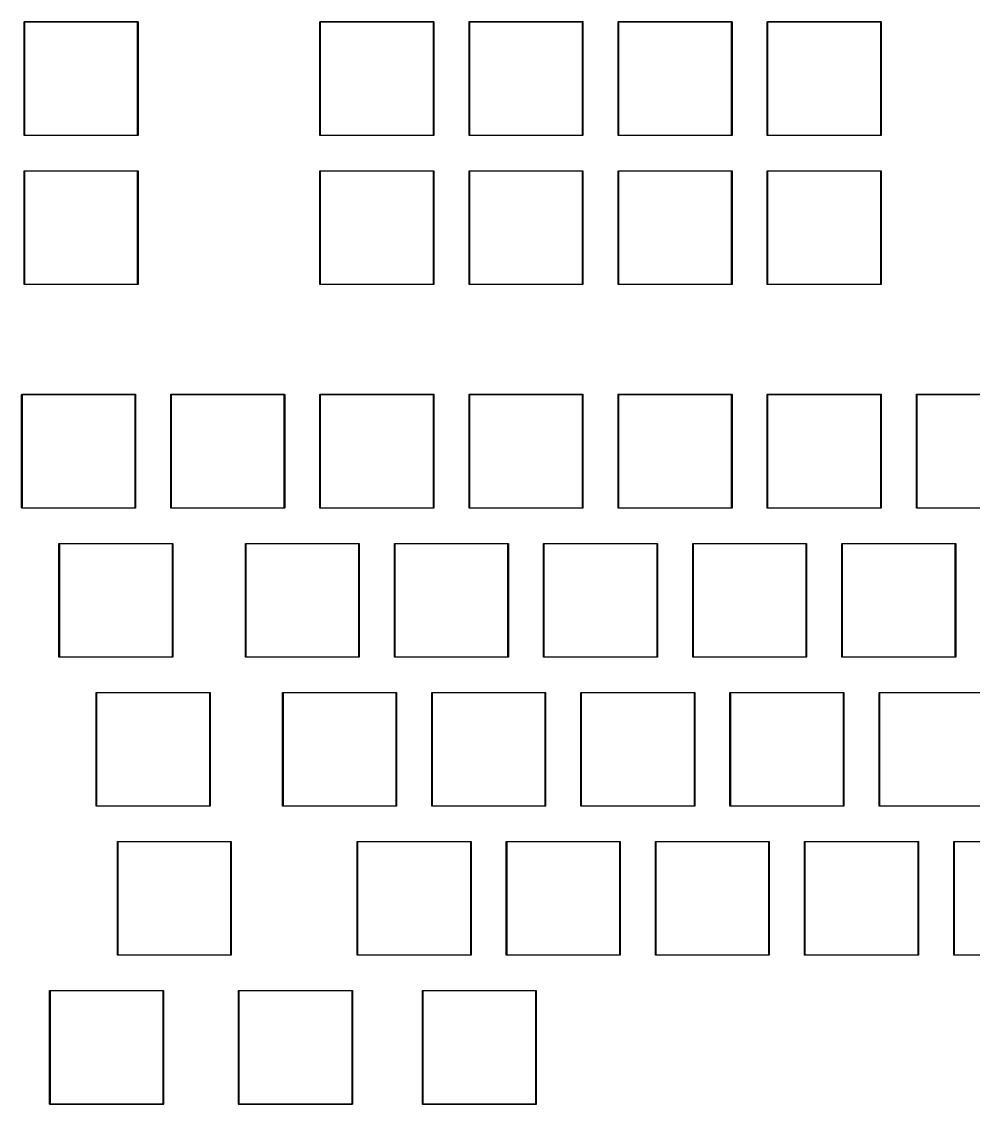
# Model space of a CAD drawing. Header units: millimetres. Extents: x 22 to 427, y -163 to -15.
# Drawn here: x 21.8 to 143.4, y -162.6 to -24.2 of the extents above; entities that cross this region are included whole.
import ezdxf

# ---------------------------------------------------------------- set-up
doc = ezdxf.new("R2010")
doc.units = ezdxf.units.MM
doc.layers.add('F.Courtyard', color=6, linetype='CONTINUOUS', true_color=0xff26e2)

msp = doc.modelspace()

# ---------------------------------------------------------------- linework, layer by layer
at = {"layer": 'F.Courtyard', "linetype": 'CONTINUOUS'}
for p, q in [((22.131875, -24.206875), (22.133778, -24.197308)), ((22.131875, -38.706875), (22.131875, -24.206875)), ((22.133778, -24.197308), (22.147308, -24.183778)), ((22.147308, -24.183778), (22.156875, -24.181875)), ((22.156875, -24.181875), (36.656875, -24.181875)), ((22.181875, -24.231875), (22.181875, -38.681875)), ((36.631875, -24.231875), (22.181875, -24.231875)), ((36.631875, -38.681875), (36.631875, -24.231875)), ((36.656875, -24.181875), (36.666442, -24.183778)), ((36.666442, -24.183778), (36.679972, -24.197308)), ((36.679972, -24.197308), (36.681875, -24.206875)), ((36.681875, -24.206875), (36.681875, -38.706875)), ((59.914375, -24.206875), (59.916278, -24.197308)), ((59.914375, -38.706875), (59.914375, -24.206875)), ((59.916278, -24.197308), (59.929808, -24.183778)), ((59.929808, -24.183778), (59.939375, -24.181875)), ((59.939375, -24.181875), (74.439375, -24.181875)), ((59.964375, -24.231875), (59.964375, -38.681875)), ((74.414375, -24.231875), (59.964375, -24.231875)), ((74.414375, -38.681875), (74.414375, -24.231875)), ((74.439375, -24.181875), (74.448942, -24.183778)), ((74.448942, -24.183778), (74.462472, -24.197308)), ((74.462472, -24.197308), (74.464375, -24.206875)), ((74.464375, -24.206875), (74.464375, -38.706875)), ((78.964375, -24.206875), (78.966278, -24.197308)), ((78.964375, -38.706875), (78.964375, -24.206875)), ((78.966278, -24.197308), (78.979808, -24.183778)), ((78.979808, -24.183778), (78.989375, -24.181875)), ((78.989375, -24.181875), (93.489375, -24.181875)), ((79.014375, -24.231875), (79.014375, -38.681875)), ((93.464375, -24.231875), (79.014375, -24.231875)), ((93.464375, -38.681875), (93.464375, -24.231875)), ((93.489375, -24.181875), (93.498942, -24.183778)), ((93.498942, -24.183778), (93.512472, -24.197308)), ((93.512472, -24.197308), (93.514375, -24.206875)), ((93.514375, -24.206875), (93.514375, -38.706875)), ((98.014375, -24.206875), (98.016278, -24.197308)), ((98.014375, -38.706875), (98.014375, -24.206875)), ((98.016278, -24.197308), (98.029808, -24.183778)), ((98.029808, -24.183778), (98.039375, -24.181875)), ((98.039375, -24.181875), (112.539375, -24.181875)), ((98.064375, -24.231875), (98.064375, -38.681875)), ((112.514375, -24.231875), (98.064375, -24.231875)), ((112.514375, -38.681875), (112.514375, -24.231875)), ((112.539375, -24.181875), (112.548942, -24.183778)), ((112.548942, -24.183778), (112.562472, -24.197308)), ((112.562472, -24.197308), (112.564375, -24.206875)), ((112.564375, -24.206875), (112.564375, -38.706875)), ((117.064375, -24.206875), (117.066278, -24.197308)), ((117.064375, -38.706875), (117.064375, -24.206875)), ((117.066278, -24.197308), (117.079808, -24.183778)), ((117.079808, -24.183778), (117.089375, -24.181875)), ((117.089375, -24.181875), (131.589375, -24.181875)), ((117.114375, -24.231875), (117.114375, -38.681875)), ((131.564375, -24.231875), (117.114375, -24.231875)), ((131.564375, -38.681875), (131.564375, -24.231875)), ((131.589375, -24.181875), (131.598942, -24.183778)), ((131.598942, -24.183778), (131.612472, -24.197308)), ((131.612472, -24.197308), (131.614375, -24.206875)), ((131.614375, -24.206875), (131.614375, -38.706875)), ((22.133778, -38.716442), (22.131875, -38.706875)), ((22.147308, -38.729972), (22.133778, -38.716442)), ((22.156875, -38.731875), (22.147308, -38.729972)), ((36.656875, -38.731875), (22.156875, -38.731875)), ((22.181875, -38.681875), (36.631875, -38.681875)), ((36.666442, -38.729972), (36.656875, -38.731875)), ((36.679972, -38.716442), (36.666442, -38.729972)), ((36.681875, -38.706875), (36.679972, -38.716442)), ((59.916278, -38.716442), (59.914375, -38.706875)), ((59.929808, -38.729972), (59.916278, -38.716442)), ((59.939375, -38.731875), (59.929808, -38.729972)), ((74.439375, -38.731875), (59.939375, -38.731875)), ((59.964375, -38.681875), (74.414375, -38.681875)), ((74.448942, -38.729972), (74.439375, -38.731875)), ((74.462472, -38.716442), (74.448942, -38.729972)), ((74.464375, -38.706875), (74.462472, -38.716442)), ((78.966278, -38.716442), (78.964375, -38.706875)), ((78.979808, -38.729972), (78.966278, -38.716442)), ((78.989375, -38.731875), (78.979808, -38.729972)), ((93.489375, -38.731875), (78.989375, -38.731875)), ((79.014375, -38.681875), (93.464375, -38.681875)), ((93.498942, -38.729972), (93.489375, -38.731875)), ((93.512472, -38.716442), (93.498942, -38.729972)), ((93.514375, -38.706875), (93.512472, -38.716442)), ((98.016278, -38.716442), (98.014375, -38.706875)), ((98.029808, -38.729972), (98.016278, -38.716442)), ((98.039375, -38.731875), (98.029808, -38.729972)), ((112.539375, -38.731875), (98.039375, -38.731875)), ((98.064375, -38.681875), (112.514375, -38.681875)), ((112.548942, -38.729972), (112.539375, -38.731875)), ((112.562472, -38.716442), (112.548942, -38.729972)), ((112.564375, -38.706875), (112.562472, -38.716442)), ((117.066278, -38.716442), (117.064375, -38.706875)), ((117.079808, -38.729972), (117.066278, -38.716442)), ((117.089375, -38.731875), (117.079808, -38.729972)), ((131.589375, -38.731875), (117.089375, -38.731875)), ((117.114375, -38.681875), (131.564375, -38.681875)), ((131.598942, -38.729972), (131.589375, -38.731875)), ((131.612472, -38.716442), (131.598942, -38.729972)), ((131.614375, -38.706875), (131.612472, -38.716442)), ((22.131875, -43.256875), (22.133778, -43.247308)), ((22.131875, -57.756875), (22.131875, -43.256875)), ((22.133778, -43.247308), (22.147308, -43.233778)), ((22.147308, -43.233778), (22.156875, -43.231875)), ((22.156875, -43.231875), (36.656875, -43.231875)), ((22.181875, -43.281875), (22.181875, -57.731875)), ((36.631875, -43.281875), (22.181875, -43.281875)), ((36.631875, -57.731875), (36.631875, -43.281875)), ((36.656875, -43.231875), (36.666442, -43.233778)), ((36.666442, -43.233778), (36.679972, -43.247308)), ((36.679972, -43.247308), (36.681875, -43.256875)), ((36.681875, -43.256875), (36.681875, -57.756875)), ((59.914375, -43.256875), (59.916278, -43.247308)), ((59.914375, -57.756875), (59.914375, -43.256875)), ((59.916278, -43.247308), (59.929808, -43.233778)), ((59.929808, -43.233778), (59.939375, -43.231875)), ((59.939375, -43.231875), (74.439375, -43.231875)), ((59.964375, -43.281875), (59.964375, -57.731875)), ((74.414375, -43.281875), (59.964375, -43.281875)), ((74.414375, -57.731875), (74.414375, -43.281875)), ((74.439375, -43.231875), (74.448942, -43.233778)), ((74.448942, -43.233778), (74.462472, -43.247308)), ((74.462472, -43.247308), (74.464375, -43.256875)), ((74.464375, -43.256875), (74.464375, -57.756875)), ((78.964375, -43.256875), (78.966278, -43.247308)), ((78.964375, -57.756875), (78.964375, -43.256875)), ((78.966278, -43.247308), (78.979808, -43.233778)), ((78.979808, -43.233778), (78.989375, -43.231875)), ((78.989375, -43.231875), (93.489375, -43.231875)), ((79.014375, -43.281875), (79.014375, -57.731875)), ((93.464375, -43.281875), (79.014375, -43.281875)), ((93.464375, -57.731875), (93.464375, -43.281875)), ((93.489375, -43.231875), (93.498942, -43.233778)), ((93.498942, -43.233778), (93.512472, -43.247308)), ((93.512472, -43.247308), (93.514375, -43.256875)), ((93.514375, -43.256875), (93.514375, -57.756875)), ((98.014375, -43.256875), (98.016278, -43.247308)), ((98.014375, -57.756875), (98.014375, -43.256875)), ((98.016278, -43.247308), (98.029808, -43.233778)), ((98.029808, -43.233778), (98.039375, -43.231875)), ((98.039375, -43.231875), (112.539375, -43.231875)), ((98.064375, -43.281875), (98.064375, -57.731875)), ((112.514375, -43.281875), (98.064375, -43.281875)), ((112.514375, -57.731875), (112.514375, -43.281875)), ((112.539375, -43.231875), (112.548942, -43.233778)), ((112.548942, -43.233778), (112.562472, -43.247308)), ((112.562472, -43.247308), (112.564375, -43.256875)), ((112.564375, -43.256875), (112.564375, -57.756875)), ((117.064375, -43.256875), (117.066278, -43.247308)), ((117.064375, -57.756875), (117.064375, -43.256875)), ((117.066278, -43.247308), (117.079808, -43.233778)), ((117.079808, -43.233778), (117.089375, -43.231875)), ((117.089375, -43.231875), (131.589375, -43.231875)), ((117.114375, -43.281875), (117.114375, -57.731875)), ((131.564375, -43.281875), (117.114375, -43.281875)), ((131.564375, -57.731875), (131.564375, -43.281875)), ((131.589375, -43.231875), (131.598942, -43.233778)), ((131.598942, -43.233778), (131.612472, -43.247308)), ((131.612472, -43.247308), (131.614375, -43.256875)), ((131.614375, -43.256875), (131.614375, -57.756875)), ((22.133778, -57.766442), (22.131875, -57.756875)), ((22.147308, -57.779972), (22.133778, -57.766442)), ((22.156875, -57.781875), (22.147308, -57.779972)), ((36.656875, -57.781875), (22.156875, -57.781875)), ((22.181875, -57.731875), (36.631875, -57.731875)), ((36.666442, -57.779972), (36.656875, -57.781875)), ((36.679972, -57.766442), (36.666442, -57.779972)), ((36.681875, -57.756875), (36.679972, -57.766442)), ((59.916278, -57.766442), (59.914375, -57.756875)), ((59.929808, -57.779972), (59.916278, -57.766442)), ((59.939375, -57.781875), (59.929808, -57.779972)), ((74.439375, -57.781875), (59.939375, -57.781875)), ((59.964375, -57.731875), (74.414375, -57.731875)), ((74.448942, -57.779972), (74.439375, -57.781875)), ((74.462472, -57.766442), (74.448942, -57.779972)), ((74.464375, -57.756875), (74.462472, -57.766442)), ((78.966278, -57.766442), (78.964375, -57.756875)), ((78.979808, -57.779972), (78.966278, -57.766442)), ((78.989375, -57.781875), (78.979808, -57.779972)), ((93.489375, -57.781875), (78.989375, -57.781875)), ((79.014375, -57.731875), (93.464375, -57.731875)), ((93.498942, -57.779972), (93.489375, -57.781875)), ((93.512472, -57.766442), (93.498942, -57.779972)), ((93.514375, -57.756875), (93.512472, -57.766442)), ((98.016278, -57.766442), (98.014375, -57.756875)), ((98.029808, -57.779972), (98.016278, -57.766442)), ((98.039375, -57.781875), (98.029808, -57.779972)), ((112.539375, -57.781875), (98.039375, -57.781875)), ((98.064375, -57.731875), (112.514375, -57.731875)), ((112.548942, -57.779972), (112.539375, -57.781875)), ((112.562472, -57.766442), (112.548942, -57.779972)), ((112.564375, -57.756875), (112.562472, -57.766442)), ((117.066278, -57.766442), (117.064375, -57.756875)), ((117.079808, -57.779972), (117.066278, -57.766442)), ((117.089375, -57.781875), (117.079808, -57.779972)), ((131.589375, -57.781875), (117.089375, -57.781875)), ((117.114375, -57.731875), (131.564375, -57.731875)), ((131.598942, -57.779972), (131.589375, -57.781875)), ((131.612472, -57.766442), (131.598942, -57.779972)), ((131.614375, -57.756875), (131.612472, -57.766442)), ((21.814375, -71.831875), (21.816278, -71.822308)), ((21.814375, -86.331875), (21.814375, -71.831875)), ((21.816278, -71.822308), (21.829808, -71.808778)), ((21.829808, -71.808778), (21.839375, -71.806875)), ((21.839375, -71.806875), (36.339375, -71.806875)), ((21.864375, -71.856875), (21.864375, -86.306875)), ((36.314375, -71.856875), (21.864375, -71.856875)), ((36.314375, -86.306875), (36.314375, -71.856875)), ((36.339375, -71.806875), (36.348942, -71.808778)), ((36.348942, -71.808778), (36.362472, -71.822308)), ((36.362472, -71.822308), (36.364375, -71.831875)), ((36.364375, -71.831875), (36.364375, -86.331875)), ((40.864375, -71.831875), (40.866278, -71.822308)), ((40.864375, -86.331875), (40.864375, -71.831875)), ((40.866278, -71.822308), (40.879808, -71.808778)), ((40.879808, -71.808778), (40.889375, -71.806875)), ((40.889375, -71.806875), (55.389375, -71.806875)), ((40.914375, -71.856875), (40.914375, -86.306875)), ((55.364375, -71.856875), (40.914375, -71.856875)), ((55.364375, -86.306875), (55.364375, -71.856875)), ((55.389375, -71.806875), (55.398942, -71.808778)), ((55.398942, -71.808778), (55.412472, -71.822308)), ((55.412472, -71.822308), (55.414375, -71.831875)), ((55.414375, -71.831875), (55.414375, -86.331875)), ((59.914375, -71.831875), (59.916278, -71.822308)), ((59.914375, -86.331875), (59.914375, -71.831875)), ((59.916278, -71.822308), (59.929808, -71.808778)), ((59.929808, -71.808778), (59.939375, -71.806875)), ((59.939375, -71.806875), (74.439375, -71.806875)), ((59.964375, -71.856875), (59.964375, -86.306875)), ((74.414375, -71.856875), (59.964375, -71.856875)), ((74.414375, -86.306875), (74.414375, -71.856875)), ((74.439375, -71.806875), (74.448942, -71.808778)), ((74.448942, -71.808778), (74.462472, -71.822308)), ((74.462472, -71.822308), (74.464375, -71.831875)), ((74.464375, -71.831875), (74.464375, -86.331875)), ((78.964375, -71.831875), (78.966278, -71.822308)), ((78.964375, -86.331875), (78.964375, -71.831875)), ((78.966278, -71.822308), (78.979808, -71.808778)), ((78.979808, -71.808778), (78.989375, -71.806875)), ((78.989375, -71.806875), (93.489375, -71.806875)), ((79.014375, -71.856875), (79.014375, -86.306875)), ((93.464375, -71.856875), (79.014375, -71.856875)), ((93.464375, -86.306875), (93.464375, -71.856875)), ((93.489375, -71.806875), (93.498942, -71.808778)), ((93.498942, -71.808778), (93.512472, -71.822308)), ((93.512472, -71.822308), (93.514375, -71.831875)), ((93.514375, -71.831875), (93.514375, -86.331875)), ((98.014375, -71.831875), (98.016278, -71.822308)), ((98.014375, -86.331875), (98.014375, -71.831875)), ((98.016278, -71.822308), (98.029808, -71.808778)), ((98.029808, -71.808778), (98.039375, -71.806875)), ((98.039375, -71.806875), (112.539375, -71.806875)), ((98.064375, -71.856875), (98.064375, -86.306875)), ((112.514375, -71.856875), (98.064375, -71.856875)), ((112.514375, -86.306875), (112.514375, -71.856875)), ((112.539375, -71.806875), (112.548942, -71.808778)), ((112.548942, -71.808778), (112.562472, -71.822308)), ((112.562472, -71.822308), (112.564375, -71.831875)), ((112.564375, -71.831875), (112.564375, -86.331875)), ((117.064375, -71.831875), (117.066278, -71.822308)), ((117.064375, -86.331875), (117.064375, -71.831875)), ((117.066278, -71.822308), (117.079808, -71.808778)), ((117.079808, -71.808778), (117.089375, -71.806875)), ((117.089375, -71.806875), (131.589375, -71.806875)), ((117.114375, -71.856875), (117.114375, -86.306875)), ((131.564375, -71.856875), (117.114375, -71.856875)), ((131.564375, -86.306875), (131.564375, -71.856875)), ((131.589375, -71.806875), (131.598942, -71.808778)), ((131.598942, -71.808778), (131.612472, -71.822308)), ((131.612472, -71.822308), (131.614375, -71.831875)), ((131.614375, -71.831875), (131.614375, -86.331875)), ((136.114375, -71.831875), (136.116278, -71.822308)), ((136.114375, -86.331875), (136.114375, -71.831875)), ((136.116278, -71.822308), (136.129808, -71.808778)), ((136.129808, -71.808778), (136.139375, -71.806875)), ((136.139375, -71.806875), (150.639375, -71.806875)), ((136.164375, -71.856875), (136.164375, -86.306875)), ((150.614375, -71.856875), (136.164375, -71.856875)), ((21.816278, -86.341442), (21.814375, -86.331875)), ((21.829808, -86.354972), (21.816278, -86.341442)), ((21.839375, -86.356875), (21.829808, -86.354972)), ((36.339375, -86.356875), (21.839375, -86.356875)), ((21.864375, -86.306875), (36.314375, -86.306875)), ((36.348942, -86.354972), (36.339375, -86.356875)), ((36.362472, -86.341442), (36.348942, -86.354972)), ((36.364375, -86.331875), (36.362472, -86.341442)), ((40.866278, -86.341442), (40.864375, -86.331875)), ((40.879808, -86.354972), (40.866278, -86.341442)), ((40.889375, -86.356875), (40.879808, -86.354972)), ((55.389375, -86.356875), (40.889375, -86.356875)), ((40.914375, -86.306875), (55.364375, -86.306875)), ((55.398942, -86.354972), (55.389375, -86.356875)), ((55.412472, -86.341442), (55.398942, -86.354972)), ((55.414375, -86.331875), (55.412472, -86.341442)), ((59.916278, -86.341442), (59.914375, -86.331875)), ((59.929808, -86.354972), (59.916278, -86.341442)), ((59.939375, -86.356875), (59.929808, -86.354972)), ((74.439375, -86.356875), (59.939375, -86.356875)), ((59.964375, -86.306875), (74.414375, -86.306875)), ((74.448942, -86.354972), (74.439375, -86.356875)), ((74.462472, -86.341442), (74.448942, -86.354972)), ((74.464375, -86.331875), (74.462472, -86.341442)), ((78.966278, -86.341442), (78.964375, -86.331875)), ((78.979808, -86.354972), (78.966278, -86.341442)), ((78.989375, -86.356875), (78.979808, -86.354972)), ((93.489375, -86.356875), (78.989375, -86.356875)), ((79.014375, -86.306875), (93.464375, -86.306875)), ((93.498942, -86.354972), (93.489375, -86.356875)), ((93.512472, -86.341442), (93.498942, -86.354972)), ((93.514375, -86.331875), (93.512472, -86.341442)), ((98.016278, -86.341442), (98.014375, -86.331875)), ((98.029808, -86.354972), (98.016278, -86.341442)), ((98.039375, -86.356875), (98.029808, -86.354972)), ((112.539375, -86.356875), (98.039375, -86.356875)), ((98.064375, -86.306875), (112.514375, -86.306875)), ((112.548942, -86.354972), (112.539375, -86.356875)), ((112.562472, -86.341442), (112.548942, -86.354972)), ((112.564375, -86.331875), (112.562472, -86.341442)), ((117.066278, -86.341442), (117.064375, -86.331875)), ((117.079808, -86.354972), (117.066278, -86.341442)), ((117.089375, -86.356875), (117.079808, -86.354972)), ((131.589375, -86.356875), (117.089375, -86.356875)), ((117.114375, -86.306875), (131.564375, -86.306875)), ((131.598942, -86.354972), (131.589375, -86.356875)), ((131.612472, -86.341442), (131.598942, -86.354972)), ((131.614375, -86.331875), (131.612472, -86.341442)), ((136.116278, -86.341442), (136.114375, -86.331875)), ((136.129808, -86.354972), (136.116278, -86.341442)), ((136.139375, -86.356875), (136.129808, -86.354972)), ((150.639375, -86.356875), (136.139375, -86.356875)), ((136.164375, -86.306875), (150.614375, -86.306875)), ((26.576875, -90.881875), (26.578778, -90.872308)), ((26.576875, -105.381875), (26.576875, -90.881875)), ((26.578778, -90.872308), (26.592308, -90.858778)), ((26.592308, -90.858778), (26.601875, -90.856875)), ((26.601875, -90.856875), (41.101875, -90.856875)), ((26.626875, -90.906875), (26.626875, -105.356875)), ((41.076875, -90.906875), (26.626875, -90.906875)), ((41.076875, -105.356875), (41.076875, -90.906875)), ((41.101875, -90.856875), (41.111442, -90.858778)), ((41.111442, -90.858778), (41.124972, -90.872308)), ((41.124972, -90.872308), (41.126875, -90.881875)), ((41.126875, -90.881875), (41.126875, -105.381875)), ((50.389375, -90.881875), (50.391278, -90.872308)), ((50.389375, -105.381875), (50.389375, -90.881875)), ((50.391278, -90.872308), (50.404808, -90.858778)), ((50.404808, -90.858778), (50.414375, -90.856875)), ((50.414375, -90.856875), (64.914375, -90.856875)), ((50.439375, -90.906875), (50.439375, -105.356875)), ((64.889375, -90.906875), (50.439375, -90.906875)), ((64.889375, -105.356875), (64.889375, -90.906875)), ((64.914375, -90.856875), (64.923942, -90.858778)), ((64.923942, -90.858778), (64.937472, -90.872308)), ((64.937472, -90.872308), (64.939375, -90.881875)), ((64.939375, -90.881875), (64.939375, -105.381875)), ((69.439375, -90.881875), (69.441278, -90.872308)), ((69.439375, -105.381875), (69.439375, -90.881875)), ((69.441278, -90.872308), (69.454808, -90.858778)), ((69.454808, -90.858778), (69.464375, -90.856875)), ((69.464375, -90.856875), (83.964375, -90.856875)), ((69.489375, -90.906875), (69.489375, -105.356875)), ((83.939375, -90.906875), (69.489375, -90.906875)), ((83.939375, -105.356875), (83.939375, -90.906875)), ((83.964375, -90.856875), (83.973942, -90.858778)), ((83.973942, -90.858778), (83.987472, -90.872308)), ((83.987472, -90.872308), (83.989375, -90.881875)), ((83.989375, -90.881875), (83.989375, -105.381875)), ((88.489375, -90.881875), (88.491278, -90.872308)), ((88.489375, -105.381875), (88.489375, -90.881875)), ((88.491278, -90.872308), (88.504808, -90.858778)), ((88.504808, -90.858778), (88.514375, -90.856875)), ((88.514375, -90.856875), (103.014375, -90.856875)), ((88.539375, -90.906875), (88.539375, -105.356875)), ((102.989375, -90.906875), (88.539375, -90.906875)), ((102.989375, -105.356875), (102.989375, -90.906875)), ((103.014375, -90.856875), (103.023942, -90.858778)), ((103.023942, -90.858778), (103.037472, -90.872308)), ((103.037472, -90.872308), (103.039375, -90.881875)), ((103.039375, -90.881875), (103.039375, -105.381875)), ((107.539375, -90.881875), (107.541278, -90.872308)), ((107.539375, -105.381875), (107.539375, -90.881875)), ((107.541278, -90.872308), (107.554808, -90.858778)), ((107.554808, -90.858778), (107.564375, -90.856875)), ((107.564375, -90.856875), (122.064375, -90.856875)), ((107.589375, -90.906875), (107.589375, -105.356875)), ((122.039375, -90.906875), (107.589375, -90.906875)), ((122.039375, -105.356875), (122.039375, -90.906875)), ((122.064375, -90.856875), (122.073942, -90.858778)), ((122.073942, -90.858778), (122.087472, -90.872308)), ((122.087472, -90.872308), (122.089375, -90.881875)), ((122.089375, -90.881875), (122.089375, -105.381875)), ((126.589375, -90.881875), (126.591278, -90.872308)), ((126.589375, -105.381875), (126.589375, -90.881875)), ((126.591278, -90.872308), (126.604808, -90.858778)), ((126.604808, -90.858778), (126.614375, -90.856875)), ((126.614375, -90.856875), (141.114375, -90.856875)), ((126.639375, -90.906875), (126.639375, -105.356875)), ((141.089375, -90.906875), (126.639375, -90.906875)), ((141.089375, -105.356875), (141.089375, -90.906875)), ((141.114375, -90.856875), (141.123942, -90.858778)), ((141.123942, -90.858778), (141.137472, -90.872308)), ((141.137472, -90.872308), (141.139375, -90.881875)), ((141.139375, -90.881875), (141.139375, -105.381875)), ((26.578778, -105.391442), (26.576875, -105.381875)), ((26.592308, -105.404972), (26.578778, -105.391442)), ((26.601875, -105.406875), (26.592308, -105.404972)), ((41.101875, -105.406875), (26.601875, -105.406875)), ((26.626875, -105.356875), (41.076875, -105.356875)), ((41.111442, -105.404972), (41.101875, -105.406875)), ((41.124972, -105.391442), (41.111442, -105.404972)), ((41.126875, -105.381875), (41.124972, -105.391442)), ((50.391278, -105.391442), (50.389375, -105.381875)), ((50.404808, -105.404972), (50.391278, -105.391442)), ((50.414375, -105.406875), (50.404808, -105.404972)), ((64.914375, -105.406875), (50.414375, -105.406875)), ((50.439375, -105.356875), (64.889375, -105.356875)), ((64.923942, -105.404972), (64.914375, -105.406875)), ((64.937472, -105.391442), (64.923942, -105.404972)), ((64.939375, -105.381875), (64.937472, -105.391442)), ((69.441278, -105.391442), (69.439375, -105.381875)), ((69.454808, -105.404972), (69.441278, -105.391442)), ((69.464375, -105.406875), (69.454808, -105.404972)), ((83.964375, -105.406875), (69.464375, -105.406875)), ((69.489375, -105.356875), (83.939375, -105.356875)), ((83.973942, -105.404972), (83.964375, -105.406875)), ((83.987472, -105.391442), (83.973942, -105.404972)), ((83.989375, -105.381875), (83.987472, -105.391442)), ((88.491278, -105.391442), (88.489375, -105.381875)), ((88.504808, -105.404972), (88.491278, -105.391442)), ((88.514375, -105.406875), (88.504808, -105.404972)), ((103.014375, -105.406875), (88.514375, -105.406875)), ((88.539375, -105.356875), (102.989375, -105.356875)), ((103.023942, -105.404972), (103.014375, -105.406875)), ((103.037472, -105.391442), (103.023942, -105.404972)), ((103.039375, -105.381875), (103.037472, -105.391442)), ((107.541278, -105.391442), (107.539375, -105.381875)), ((107.554808, -105.404972), (107.541278, -105.391442)), ((107.564375, -105.406875), (107.554808, -105.404972)), ((122.064375, -105.406875), (107.564375, -105.406875)), ((107.589375, -105.356875), (122.039375, -105.356875)), ((122.073942, -105.404972), (122.064375, -105.406875)), ((122.087472, -105.391442), (122.073942, -105.404972)), ((122.089375, -105.381875), (122.087472, -105.391442)), ((126.591278, -105.391442), (126.589375, -105.381875)), ((126.604808, -105.404972), (126.591278, -105.391442)), ((126.614375, -105.406875), (126.604808, -105.404972)), ((141.114375, -105.406875), (126.614375, -105.406875)), ((126.639375, -105.356875), (141.089375, -105.356875)), ((141.123942, -105.404972), (141.114375, -105.406875)), ((141.137472, -105.391442), (141.123942, -105.404972)), ((141.139375, -105.381875), (141.137472, -105.391442)), ((31.339375, -109.931875), (31.341278, -109.922308)), ((31.339375, -124.431875), (31.339375, -109.931875)), ((31.341278, -109.922308), (31.354808, -109.908778)), ((31.354808, -109.908778), (31.364375, -109.906875)), ((31.364375, -109.906875), (45.864375, -109.906875)), ((31.389375, -109.956875), (31.389375, -124.406875)), ((45.839375, -109.956875), (31.389375, -109.956875)), ((45.839375, -124.406875), (45.839375, -109.956875)), ((45.864375, -109.906875), (45.873942, -109.908778)), ((45.873942, -109.908778), (45.887472, -109.922308)), ((45.887472, -109.922308), (45.889375, -109.931875)), ((45.889375, -109.931875), (45.889375, -124.431875)), ((55.151875, -109.931875), (55.153778, -109.922308)), ((55.151875, -124.431875), (55.151875, -109.931875)), ((55.153778, -109.922308), (55.167308, -109.908778)), ((55.167308, -109.908778), (55.176875, -109.906875)), ((55.176875, -109.906875), (69.676875, -109.906875)), ((55.201875, -109.956875), (55.201875, -124.406875)), ((69.651875, -109.956875), (55.201875, -109.956875)), ((69.651875, -124.406875), (69.651875, -109.956875)), ((69.676875, -109.906875), (69.686442, -109.908778)), ((69.686442, -109.908778), (69.699972, -109.922308)), ((69.699972, -109.922308), (69.701875, -109.931875)), ((69.701875, -109.931875), (69.701875, -124.431875)), ((74.201875, -109.931875), (74.203778, -109.922308)), ((74.201875, -124.431875), (74.201875, -109.931875)), ((74.203778, -109.922308), (74.217308, -109.908778)), ((74.217308, -109.908778), (74.226875, -109.906875)), ((74.226875, -109.906875), (88.726875, -109.906875)), ((74.251875, -109.956875), (74.251875, -124.406875)), ((88.701875, -109.956875), (74.251875, -109.956875)), ((88.701875, -124.406875), (88.701875, -109.956875)), ((88.726875, -109.906875), (88.736442, -109.908778)), ((88.736442, -109.908778), (88.749972, -109.922308)), ((88.749972, -109.922308), (88.751875, -109.931875)), ((88.751875, -109.931875), (88.751875, -124.431875)), ((93.251875, -109.931875), (93.253778, -109.922308)), ((93.251875, -124.431875), (93.251875, -109.931875)), ((93.253778, -109.922308), (93.267308, -109.908778)), ((93.267308, -109.908778), (93.276875, -109.906875)), ((93.276875, -109.906875), (107.776875, -109.906875)), ((93.301875, -109.956875), (93.301875, -124.406875)), ((107.751875, -109.956875), (93.301875, -109.956875)), ((107.751875, -124.406875), (107.751875, -109.956875)), ((107.776875, -109.906875), (107.786442, -109.908778)), ((107.786442, -109.908778), (107.799972, -109.922308)), ((107.799972, -109.922308), (107.801875, -109.931875)), ((107.801875, -109.931875), (107.801875, -124.431875)), ((112.301875, -109.931875), (112.303778, -109.922308)), ((112.301875, -124.431875), (112.301875, -109.931875)), ((112.303778, -109.922308), (112.317308, -109.908778)), ((112.317308, -109.908778), (112.326875, -109.906875)), ((112.326875, -109.906875), (126.826875, -109.906875)), ((112.351875, -109.956875), (112.351875, -124.406875)), ((126.801875, -109.956875), (112.351875, -109.956875)), ((126.801875, -124.406875), (126.801875, -109.956875)), ((126.826875, -109.906875), (126.836442, -109.908778)), ((126.836442, -109.908778), (126.849972, -109.922308)), ((126.849972, -109.922308), (126.851875, -109.931875)), ((126.851875, -109.931875), (126.851875, -124.431875)), ((131.351875, -109.931875), (131.353778, -109.922308)), ((131.351875, -124.431875), (131.351875, -109.931875)), ((131.353778, -109.922308), (131.367308, -109.908778)), ((131.367308, -109.908778), (131.376875, -109.906875)), ((131.376875, -109.906875), (145.876875, -109.906875)), ((131.401875, -109.956875), (131.401875, -124.406875)), ((145.851875, -109.956875), (131.401875, -109.956875)), ((31.341278, -124.441442), (31.339375, -124.431875)), ((31.354808, -124.454972), (31.341278, -124.441442)), ((31.364375, -124.456875), (31.354808, -124.454972)), ((45.864375, -124.456875), (31.364375, -124.456875)), ((31.389375, -124.406875), (45.839375, -124.406875)), ((45.873942, -124.454972), (45.864375, -124.456875)), ((45.887472, -124.441442), (45.873942, -124.454972)), ((45.889375, -124.431875), (45.887472, -124.441442)), ((55.153778, -124.441442), (55.151875, -124.431875)), ((55.167308, -124.454972), (55.153778, -124.441442)), ((55.176875, -124.456875), (55.167308, -124.454972)), ((69.676875, -124.456875), (55.176875, -124.456875)), ((55.201875, -124.406875), (69.651875, -124.406875)), ((69.686442, -124.454972), (69.676875, -124.456875)), ((69.699972, -124.441442), (69.686442, -124.454972)), ((69.701875, -124.431875), (69.699972, -124.441442)), ((74.203778, -124.441442), (74.201875, -124.431875)), ((74.217308, -124.454972), (74.203778, -124.441442)), ((74.226875, -124.456875), (74.217308, -124.454972)), ((88.726875, -124.456875), (74.226875, -124.456875)), ((74.251875, -124.406875), (88.701875, -124.406875)), ((88.736442, -124.454972), (88.726875, -124.456875)), ((88.749972, -124.441442), (88.736442, -124.454972)), ((88.751875, -124.431875), (88.749972, -124.441442)), ((93.253778, -124.441442), (93.251875, -124.431875)), ((93.267308, -124.454972), (93.253778, -124.441442)), ((93.276875, -124.456875), (93.267308, -124.454972)), ((107.776875, -124.456875), (93.276875, -124.456875)), ((93.301875, -124.406875), (107.751875, -124.406875)), ((107.786442, -124.454972), (107.776875, -124.456875)), ((107.799972, -124.441442), (107.786442, -124.454972)), ((107.801875, -124.431875), (107.799972, -124.441442)), ((112.303778, -124.441442), (112.301875, -124.431875)), ((112.317308, -124.454972), (112.303778, -124.441442)), ((112.326875, -124.456875), (112.317308, -124.454972)), ((126.826875, -124.456875), (112.326875, -124.456875)), ((112.351875, -124.406875), (126.801875, -124.406875)), ((126.836442, -124.454972), (126.826875, -124.456875)), ((126.849972, -124.441442), (126.836442, -124.454972)), ((126.851875, -124.431875), (126.849972, -124.441442)), ((131.353778, -124.441442), (131.351875, -124.431875)), ((131.367308, -124.454972), (131.353778, -124.441442)), ((131.376875, -124.456875), (131.367308, -124.454972)), ((145.876875, -124.456875), (131.376875, -124.456875)), ((131.401875, -124.406875), (145.851875, -124.406875)), ((34.038125, -128.981875), (34.040028, -128.972308)), ((34.038125, -143.481875), (34.038125, -128.981875)), ((34.040028, -128.972308), (34.053558, -128.958778)), ((34.053558, -128.958778), (34.063125, -128.956875)), ((34.063125, -128.956875), (48.563125, -128.956875)), ((34.088125, -129.006875), (34.088125, -143.456875)), ((48.538125, -129.006875), (34.088125, -129.006875)), ((48.538125, -143.456875), (48.538125, -129.006875)), ((48.563125, -128.956875), (48.572692, -128.958778)), ((48.572692, -128.958778), (48.586222, -128.972308)), ((48.586222, -128.972308), (48.588125, -128.981875)), ((48.588125, -128.981875), (48.588125, -143.481875)), ((64.676875, -128.981875), (64.678778, -128.972308)), ((64.676875, -143.481875), (64.676875, -128.981875)), ((64.678778, -128.972308), (64.692308, -128.958778)), ((64.692308, -128.958778), (64.701875, -128.956875)), ((64.701875, -128.956875), (79.201875, -128.956875)), ((64.726875, -129.006875), (64.726875, -143.456875)), ((79.176875, -129.006875), (64.726875, -129.006875)), ((79.176875, -143.456875), (79.176875, -129.006875)), ((79.201875, -128.956875), (79.211442, -128.958778)), ((79.211442, -128.958778), (79.224972, -128.972308)), ((79.224972, -128.972308), (79.226875, -128.981875)), ((79.226875, -128.981875), (79.226875, -143.481875)), ((83.726875, -128.981875), (83.728778, -128.972308)), ((83.726875, -143.481875), (83.726875, -128.981875)), ((83.728778, -128.972308), (83.742308, -128.958778)), ((83.742308, -128.958778), (83.751875, -128.956875)), ((83.751875, -128.956875), (98.251875, -128.956875)), ((83.776875, -129.006875), (83.776875, -143.456875)), ((98.226875, -129.006875), (83.776875, -129.006875)), ((98.226875, -143.456875), (98.226875, -129.006875)), ((98.251875, -128.956875), (98.261442, -128.958778)), ((98.261442, -128.958778), (98.274972, -128.972308)), ((98.274972, -128.972308), (98.276875, -128.981875)), ((98.276875, -128.981875), (98.276875, -143.481875)), ((102.776875, -128.981875), (102.778778, -128.972308)), ((102.776875, -143.481875), (102.776875, -128.981875)), ((102.778778, -128.972308), (102.792308, -128.958778)), ((102.792308, -128.958778), (102.801875, -128.956875)), ((102.801875, -128.956875), (117.301875, -128.956875)), ((102.826875, -129.006875), (102.826875, -143.456875)), ((117.276875, -129.006875), (102.826875, -129.006875)), ((117.276875, -143.456875), (117.276875, -129.006875)), ((117.301875, -128.956875), (117.311442, -128.958778)), ((117.311442, -128.958778), (117.324972, -128.972308)), ((117.324972, -128.972308), (117.326875, -128.981875)), ((117.326875, -128.981875), (117.326875, -143.481875)), ((121.826875, -128.981875), (121.828778, -128.972308)), ((121.826875, -143.481875), (121.826875, -128.981875)), ((121.828778, -128.972308), (121.842308, -128.958778)), ((121.842308, -128.958778), (121.851875, -128.956875)), ((121.851875, -128.956875), (136.351875, -128.956875)), ((121.876875, -129.006875), (121.876875, -143.456875)), ((136.326875, -129.006875), (121.876875, -129.006875)), ((136.326875, -143.456875), (136.326875, -129.006875)), ((136.351875, -128.956875), (136.361442, -128.958778)), ((136.361442, -128.958778), (136.374972, -128.972308)), ((136.374972, -128.972308), (136.376875, -128.981875)), ((136.376875, -128.981875), (136.376875, -143.481875)), ((140.876875, -128.981875), (140.878778, -128.972308)), ((140.876875, -143.481875), (140.876875, -128.981875)), ((140.878778, -128.972308), (140.892308, -128.958778)), ((140.892308, -128.958778), (140.901875, -128.956875)), ((140.901875, -128.956875), (155.401875, -128.956875)), ((140.926875, -129.006875), (140.926875, -143.456875)), ((155.376875, -129.006875), (140.926875, -129.006875)), ((34.040028, -143.491442), (34.038125, -143.481875)), ((34.053558, -143.504972), (34.040028, -143.491442)), ((34.063125, -143.506875), (34.053558, -143.504972)), ((48.563125, -143.506875), (34.063125, -143.506875)), ((34.088125, -143.456875), (48.538125, -143.456875)), ((48.572692, -143.504972), (48.563125, -143.506875)), ((48.586222, -143.491442), (48.572692, -143.504972)), ((48.588125, -143.481875), (48.586222, -143.491442)), ((64.678778, -143.491442), (64.676875, -143.481875)), ((64.692308, -143.504972), (64.678778, -143.491442)), ((64.701875, -143.506875), (64.692308, -143.504972)), ((79.201875, -143.506875), (64.701875, -143.506875)), ((64.726875, -143.456875), (79.176875, -143.456875)), ((79.211442, -143.504972), (79.201875, -143.506875)), ((79.224972, -143.491442), (79.211442, -143.504972)), ((79.226875, -143.481875), (79.224972, -143.491442)), ((83.728778, -143.491442), (83.726875, -143.481875)), ((83.742308, -143.504972), (83.728778, -143.491442)), ((83.751875, -143.506875), (83.742308, -143.504972)), ((98.251875, -143.506875), (83.751875, -143.506875)), ((83.776875, -143.456875), (98.226875, -143.456875)), ((98.261442, -143.504972), (98.251875, -143.506875)), ((98.274972, -143.491442), (98.261442, -143.504972)), ((98.276875, -143.481875), (98.274972, -143.491442)), ((102.778778, -143.491442), (102.776875, -143.481875)), ((102.792308, -143.504972), (102.778778, -143.491442)), ((102.801875, -143.506875), (102.792308, -143.504972)), ((117.301875, -143.506875), (102.801875, -143.506875)), ((102.826875, -143.456875), (117.276875, -143.456875)), ((117.311442, -143.504972), (117.301875, -143.506875)), ((117.324972, -143.491442), (117.311442, -143.504972)), ((117.326875, -143.481875), (117.324972, -143.491442)), ((121.828778, -143.491442), (121.826875, -143.481875)), ((121.842308, -143.504972), (121.828778, -143.491442)), ((121.851875, -143.506875), (121.842308, -143.504972)), ((136.351875, -143.506875), (121.851875, -143.506875)), ((121.876875, -143.456875), (136.326875, -143.456875)), ((136.361442, -143.504972), (136.351875, -143.506875)), ((136.374972, -143.491442), (136.361442, -143.504972)), ((136.376875, -143.481875), (136.374972, -143.491442)), ((140.878778, -143.491442), (140.876875, -143.481875)), ((140.892308, -143.504972), (140.878778, -143.491442)), ((140.901875, -143.506875), (140.892308, -143.504972)), ((155.401875, -143.506875), (140.901875, -143.506875)), ((140.926875, -143.456875), (155.376875, -143.456875)), ((25.38625, -148.031875), (25.388153, -148.022308)), ((25.38625, -162.531875), (25.38625, -148.031875)), ((25.388153, -148.022308), (25.401683, -148.008778)), ((25.401683, -148.008778), (25.41125, -148.006875)), ((25.41125, -148.006875), (39.91125, -148.006875)), ((25.43625, -148.056875), (25.43625, -162.506875)), ((39.88625, -148.056875), (25.43625, -148.056875)), ((39.88625, -162.506875), (39.88625, -148.056875)), ((39.91125, -148.006875), (39.920817, -148.008778)), ((39.920817, -148.008778), (39.934347, -148.022308)), ((39.934347, -148.022308), (39.93625, -148.031875)), ((39.93625, -148.031875), (39.93625, -162.531875)), ((49.51625, -148.031875), (49.518153, -148.022308)), ((49.51625, -162.531875), (49.51625, -148.031875)), ((49.518153, -148.022308), (49.531683, -148.008778)), ((49.531683, -148.008778), (49.54125, -148.006875)), ((49.54125, -148.006875), (64.04125, -148.006875)), ((49.56625, -148.056875), (49.56625, -162.506875)), ((64.01625, -148.056875), (49.56625, -148.056875)), ((64.01625, -162.506875), (64.01625, -148.056875)), ((64.04125, -148.006875), (64.050817, -148.008778)), ((64.050817, -148.008778), (64.064347, -148.022308)), ((64.064347, -148.022308), (64.06625, -148.031875)), ((64.06625, -148.031875), (64.06625, -162.531875)), ((73.01125, -148.031875), (73.013153, -148.022308)), ((73.01125, -162.531875), (73.01125, -148.031875)), ((73.013153, -148.022308), (73.026683, -148.008778)), ((73.026683, -148.008778), (73.03625, -148.006875)), ((73.03625, -148.006875), (87.53625, -148.006875)), ((73.06125, -148.056875), (73.06125, -162.506875)), ((87.51125, -148.056875), (73.06125, -148.056875)), ((87.51125, -162.506875), (87.51125, -148.056875)), ((87.53625, -148.006875), (87.545817, -148.008778)), ((87.545817, -148.008778), (87.559347, -148.022308)), ((87.559347, -148.022308), (87.56125, -148.031875)), ((87.56125, -148.031875), (87.56125, -162.531875)), ((25.388153, -162.541442), (25.38625, -162.531875)), ((25.401683, -162.554972), (25.388153, -162.541442)), ((25.41125, -162.556875), (25.401683, -162.554972)), ((39.91125, -162.556875), (25.41125, -162.556875)), ((25.43625, -162.506875), (39.88625, -162.506875)), ((39.920817, -162.554972), (39.91125, -162.556875)), ((39.934347, -162.541442), (39.920817, -162.554972)), ((39.93625, -162.531875), (39.934347, -162.541442)), ((49.518153, -162.541442), (49.51625, -162.531875)), ((49.531683, -162.554972), (49.518153, -162.541442)), ((49.54125, -162.556875), (49.531683, -162.554972)), ((64.04125, -162.556875), (49.54125, -162.556875)), ((49.56625, -162.506875), (64.01625, -162.506875)), ((64.050817, -162.554972), (64.04125, -162.556875)), ((64.064347, -162.541442), (64.050817, -162.554972)), ((64.06625, -162.531875), (64.064347, -162.541442)), ((73.013153, -162.541442), (73.01125, -162.531875)), ((73.026683, -162.554972), (73.013153, -162.541442)), ((73.03625, -162.556875), (73.026683, -162.554972)), ((87.53625, -162.556875), (73.03625, -162.556875)), ((73.06125, -162.506875), (87.51125, -162.506875)), ((87.545817, -162.554972), (87.53625, -162.556875)), ((87.559347, -162.541442), (87.545817, -162.554972)), ((87.56125, -162.531875), (87.559347, -162.541442))]:
    msp.add_line(p, q, dxfattribs=at)

doc.saveas('drawing.dxf')
